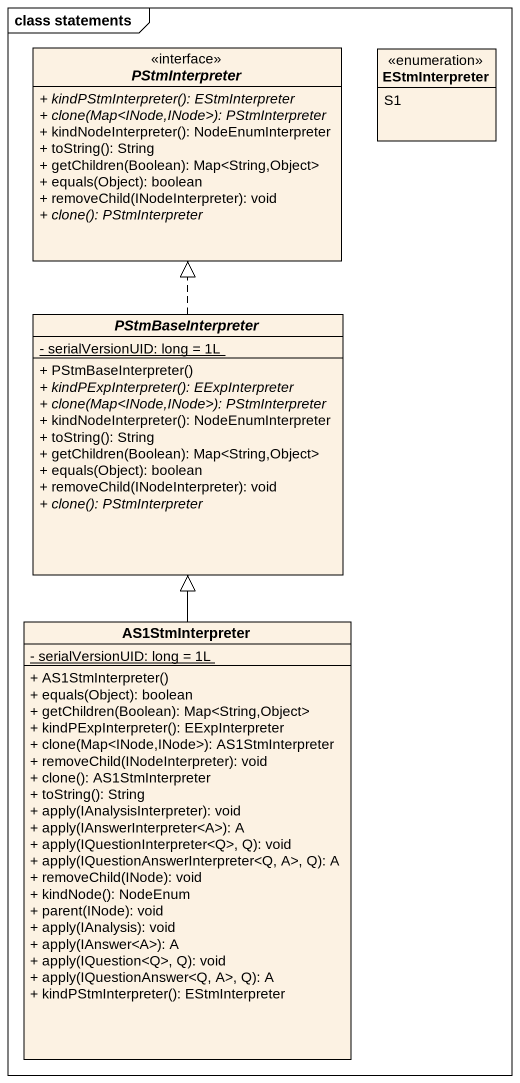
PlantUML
@startuml
mainframe class statements
hide circle
hide empty members
skinparam classAttributeIconSize 0
interface PStmInterpreter <<interface>> {
  {abstract} + kindPStmInterpreter(): EStmInterpreter
  {abstract} + clone(Map<INode,INode>): PStmInterpreter
  + kindNodeInterpreter(): NodeEnumInterpreter
  + toString(): String
  + getChildren(Boolean): Map<String,Object>
  + equals(Object): boolean
  + removeChild(INodeInterpreter): void
  {abstract} + clone(): PStmInterpreter
}
enum EStmInterpreter {
  S1
}
abstract class PStmBaseInterpreter {
  {static} - serialVersionUID: long = 1L
  + PStmBaseInterpreter()
  {abstract} + kindPExpInterpreter(): EExpInterpreter
  {abstract} + clone(Map<INode,INode>): PStmInterpreter
  + kindNodeInterpreter(): NodeEnumInterpreter
  + toString(): String
  + getChildren(Boolean): Map<String,Object>
  + equals(Object): boolean
  + removeChild(INodeInterpreter): void
  {abstract} + clone(): PStmInterpreter
}
class AS1StmInterpreter {
  {static} - serialVersionUID: long = 1L
  + AS1StmInterpreter()
  + equals(Object): boolean
  + getChildren(Boolean): Map<String,Object>
  + kindPExpInterpreter(): EExpInterpreter
  + clone(Map<INode,INode>): AS1StmInterpreter
  + removeChild(INodeInterpreter): void
  + clone(): AS1StmInterpreter
  + toString(): String
  + apply(IAnalysisInterpreter): void
  + apply(IAnswerInterpreter<A>): A
  + apply(IQuestionInterpreter<Q>, Q): void
  + apply(IQuestionAnswerInterpreter<Q, A>, Q): A
  + removeChild(INode): void
  + kindNode(): NodeEnum
  + parent(INode): void
  + apply(IAnalysis): void
  + apply(IAnswer<A>): A
  + apply(IQuestion<Q>, Q): void
  + apply(IQuestionAnswer<Q, A>, Q): A
  + kindPStmInterpreter(): EStmInterpreter
}
PStmBaseInterpreter .up.|> PStmInterpreter
AS1StmInterpreter -up-|> PStmBaseInterpreter
@enduml
